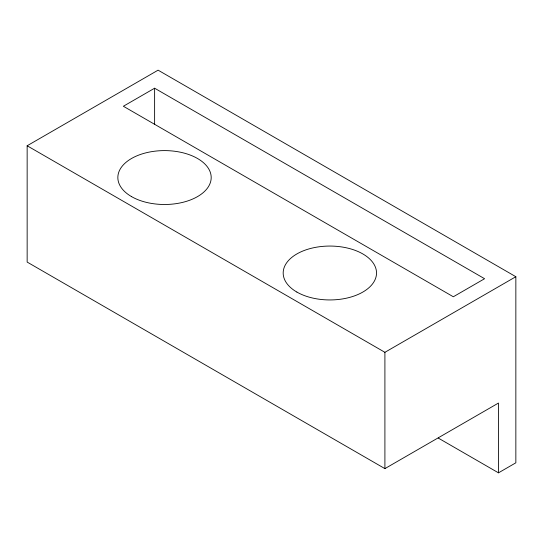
<?xml version="1.0" encoding="UTF-8"?>
<svg xmlns="http://www.w3.org/2000/svg" width="543" height="543" viewBox="0 0 543 543"><rect width="100%" height="100%" fill="white"/><g stroke="black" fill="none" stroke-linecap="round" stroke-linejoin="round"><path stroke-width="0.81" d="M498.481 472.838L498.481 403.049L384.906 468.623L27.15 262.072L27.15 145.768L158.094 70.162L515.85 276.713L515.85 462.806L498.481 472.838L438.249 438.058M154.619 88.21L123.363 106.258L453.33 296.763L484.587 278.715L154.619 88.21L154.619 124.456M27.15 145.768L384.906 352.312L515.85 276.713M384.906 352.312L384.906 468.623M131.521 196.6A46.664 26.94 0 0 0 209.598 184.525A46.664 26.94 0 0 0 152.44 151.524A46.664 26.94 0 0 0 131.521 196.6M296.858 292.053A46.664 26.94 0 0 0 374.928 279.978A46.664 26.94 0 0 0 317.777 246.977A46.664 26.94 0 0 0 296.858 292.053"/></g></svg>
